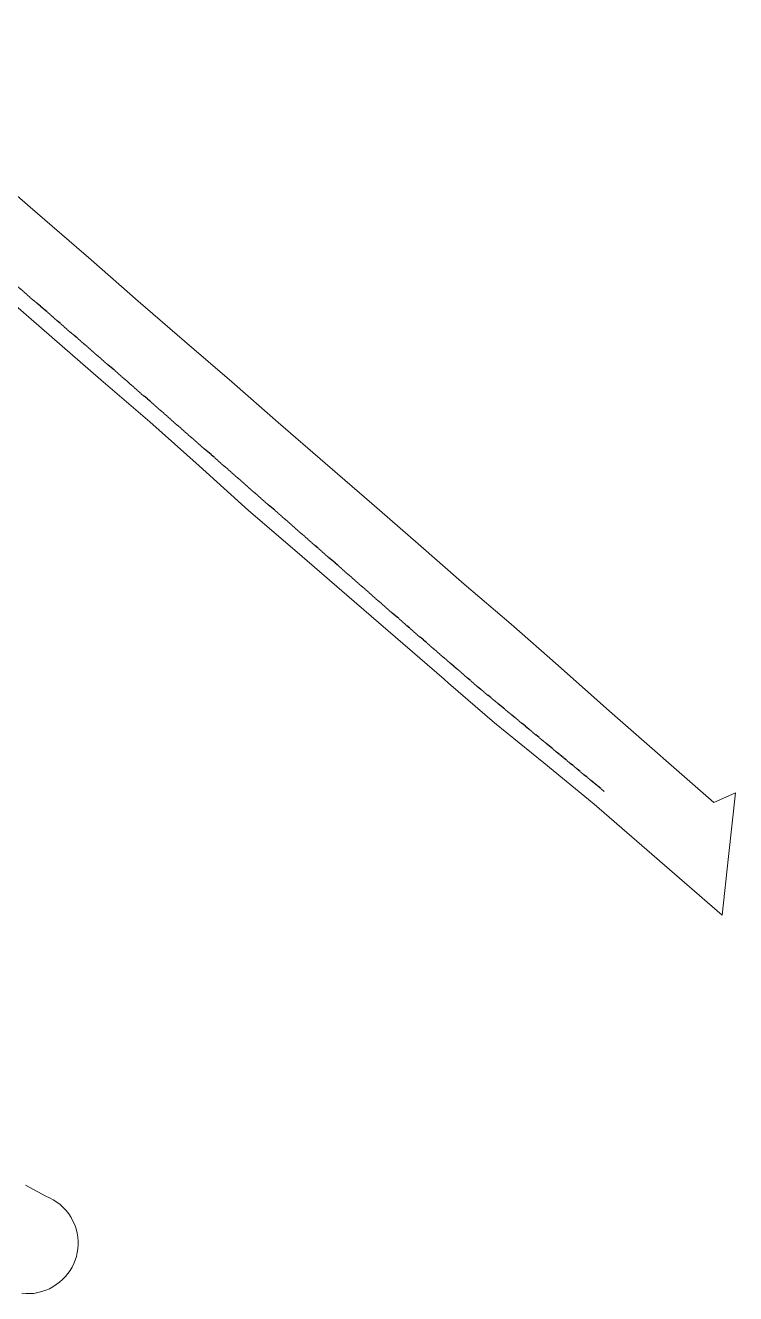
# Model space of a CAD drawing. Header units: metres. Extents: x 304249 to 305172, y 6262562 to 6263428.
# Drawn here: x 304996.9 to 305172.4, y 6262850 to 6263163.6 of the extents above; entities that cross this region are included whole.
import ezdxf

# ---------------------------------------------------------------- set-up
doc = ezdxf.new("R2010")
doc.units = ezdxf.units.M
doc.linetypes.add('Cable Exist OH', pattern=[1, 1, 0])
doc.layers.add('Cadastre Roads_SP_EXT', color=9, linetype='Continuous', lineweight=5)
doc.layers.add('Mains_HV_EXT', color=7, linetype='Continuous')

msp = doc.modelspace()

# ---------------------------------------------------------------- linework, layer by layer
at = {"layer": 'Cadastre Roads_SP_EXT', "linetype": 'Continuous'}
for points in [[(304991.4, 6263097.07), (305003.44, 6263086.49), (305015.6, 6263075.97), (305027.67, 6263065.53), (305039.87, 6263054.68), (305052.1, 6263043.67), (305064.06, 6263033.31), (305076.36, 6263022.68), (305088.4, 6263012.27), (305100.39, 6263001.93), (305101.53, 6263000.95), (305112.83, 6262991.16), (305125.01, 6262981.21), (305137.46, 6262971.03), (305169.1, 6262943.61), (305170.7, 6262958.07), (305172.44, 6262973.78), (305167.05, 6262971.45), (305141.29, 6262994.03), (305128.55, 6263005.33), (305116.94, 6263015.55), (305105.38, 6263025.45), (305093.98, 6263035.37), (305082.58, 6263045.33), (305071.02, 6263055.35), (305059.42, 6263065.41), (305047.93, 6263075.41), (305036.25, 6263085.47), (305024.84, 6263095.4), (305013.22, 6263105.6), (304998.09, 6263118.62), (304985.11, 6263129.94)], [(304996.02, 6262850.07), (304997.03, 6262849.99), (304998.04, 6262850), (304999.05, 6262850.06), (305000.04, 6262850.25), (305001, 6262850.49), (305001.95, 6262850.81), (305002.86, 6262851.21), (305003.74, 6262851.67), (305004.58, 6262852.21), (305005.38, 6262852.81), (305006.12, 6262853.47), (305006.82, 6262854.19), (305007.45, 6262854.96), (305007.99, 6262855.74), (305008.47, 6262856.56), (305008.89, 6262857.42), (305009.24, 6262858.3), (305009.53, 6262859.21), (305009.74, 6262860.14), (305009.88, 6262861.08), (305009.95, 6262862.03), (305009.95, 6262862.98), (305009.87, 6262863.93), (305009.71, 6262864.96), (305009.45, 6262865.98), (305009.12, 6262866.97), (305008.7, 6262867.92), (305008.21, 6262868.84), (305007.64, 6262869.72), (305006.99, 6262870.54), (305006.29, 6262871.31), (305005.52, 6262872.02), (305004.7, 6262872.64), (305003.84, 6262873.2), (305002.93, 6262873.68), (305001.99, 6262874.09), (304996.93, 6262876.8)]]:
    msp.add_lwpolyline(points, dxfattribs=at)
at = {"layer": 'Mains_HV_EXT', "linetype": 'Cable Exist OH'}
msp.add_lwpolyline([(305139.97, 6262974.16), (305108.6, 6263000.12), (305090.84, 6263015.45), (305022.25, 6263075.42), (304949.96, 6263138.08), (304920.49, 6263163.59)], dxfattribs=at)

doc.saveas('drawing.dxf')
